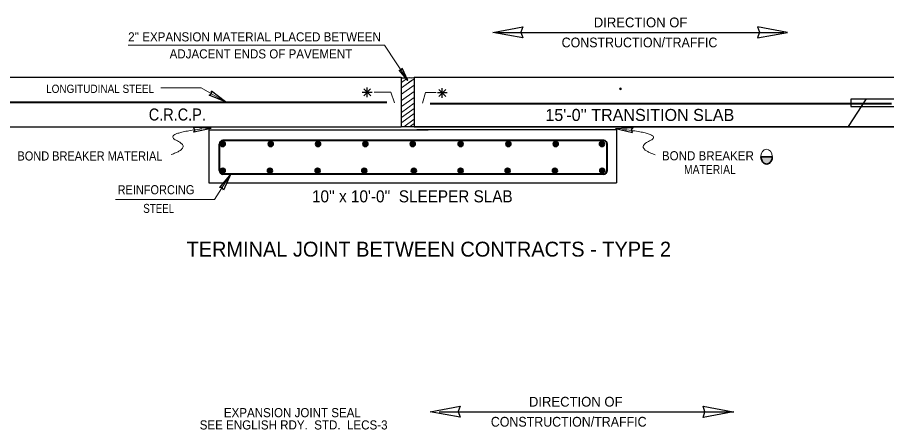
# Model space of a CAD drawing. Extents: x -105 to 266, y -441 to -168.
# Drawn here: x -40.2 to 86, y -360.9 to -301.1 of the extents above; entities that cross this region are included whole.
import ezdxf
from ezdxf.enums import TextEntityAlignment as Align

# ---------------------------------------------------------------- set-up
doc = ezdxf.new("R2010")
doc.units = 0
doc.header["$LTSCALE"] = 0.53
doc.header["$PDMODE"] = 32
doc.header["$PDSIZE"] = 0.265
doc.layers.add('1', color=7, linetype='Continuous', lineweight=13)

msp = doc.modelspace()

# ---------------------------------------------------------------- hatches: boundary and pattern name
at = {"layer": '1'}
for points in [[(-10.7434, -319.4402, 1), (-10.01, -319.4402, 1)], [(-3.783, -319.4402, 1), (-3.0496, -319.4402, 1)], [(3.0978, -319.4402, 1), (3.8312, -319.4402, 1)], [(9.9656, -319.4402, 1), (10.699, -319.4402, 1)], [(17.5695, -319.4402, 1), (16.8361, -319.4402, 1)], [(23.7839, -319.4402, 1), (24.5173, -319.4402, 1)], [(31.469, -319.4402, 1), (30.7356, -319.4402, 1)], [(38.3323, -319.4402, 1), (37.5989, -319.4402, 1)], [(44.3115, -319.4402, 1), (45.0449, -319.4402, 1)], [(67.7537, -321.2913), (69.4093, -321.2912), (69.3912, -321.4423), (69.3769, -321.5932), (69.2908, -321.8232), (69.2045, -321.9814), (69.1255, -322.0892), (69.0034, -322.197), (68.8526, -322.2833), (68.7592, -322.3264), (68.6084, -322.3408), (68.4145, -322.3264), (68.2923, -322.276), (68.1416, -322.1754), (67.9979, -322.0173), (67.883, -321.8017), (67.7968, -321.5501)], [(-10.7434, -323.3228, 1), (-10.01, -323.3228, 1)], [(-3.9032, -323.3228, 1), (-3.1698, -323.3228, 1)], [(3.0178, -323.3228, 1), (3.7512, -323.3228, 1)], [(9.8056, -323.3228, 1), (10.539, -323.3228, 1)], [(17.7295, -323.3228, 1), (16.9961, -323.3228, 1)], [(23.7839, -323.3228, 1), (24.5173, -323.3228, 1)], [(31.3489, -323.3228, 1), (30.6155, -323.3228, 1)], [(38.2124, -323.3228, 1), (37.479, -323.3228, 1)], [(44.3512, -323.3228, 1), (45.0846, -323.3228, 1)]]:
    msp.add_hatch(color=256, dxfattribs=at).paths.add_polyline_path(points)

# ---------------------------------------------------------------- linework, layer by layer
at = {"layer": '1', "lineweight": 25}
for p, q in [((29.1287, -303.238), (71.0836, -303.238)), ((16.507, -310.2033), (15.2177, -308.7404)), ((16.507, -310.2033), (15.66, -308.4468)), ((-51.0369, -309.7508), (15.5411, -309.7508)), ((15.5411, -309.7508), (15.5411, -316.9559)), ((17.4211, -309.7508), (17.4211, -316.9559)), ((17.4211, -309.7508), (88.8222, -309.7508)), ((-9.9637, -313.3208), (-12.0002, -311.7469)), ((10.0873, -312.4252), (11.0969, -311.4156)), ((10.0894, -311.4263), (11.0991, -312.436)), ((10.5872, -312.6452), (10.5872, -311.2185)), ((22.004, -311.518), (20.9929, -312.5292)), ((22.007, -312.5298), (20.9961, -311.5187)), ((21.5003, -312.743), (21.5003, -311.3162)), ((-9.9637, -313.3208), (-12.3494, -312.3546)), ((9.8818, -311.9247), (11.3084, -311.9247)), ((22.2057, -312.0223), (20.779, -312.0223)), ((83.0302, -312.8753), (80.4522, -316.913)), ((-51.0369, -316.9559), (15.5411, -316.9559)), ((-12.0712, -317.1783), (-14.6418, -317.0426)), ((-12.0712, -317.1783), (-14.583, -317.7408)), ((-12.4026, -317.3602), (-12.4026, -325.0637)), ((-12.4026, -317.3602), (19.4711, -317.3602)), ((17.3812, -316.9302), (15.5411, -316.9302)), ((46.7908, -317.3602), (17.8084, -317.3602)), ((46.6301, -317.1993), (49.2005, -317.0633)), ((46.6301, -317.1993), (49.1418, -317.7618)), ((46.7908, -317.3602), (46.7908, -325.0637)), ((-9.1885, -323.7889), (-10.8703, -325.7377)), ((-9.1885, -323.7889), (-10.2822, -326.1189)), ((-12.4026, -325.0637), (-10.3042, -325.0637)), ((-9.7583, -325.0637), (46.7908, -325.0637)), ((21.041, -358.2932), (63.8488, -358.2932))]:
    msp.add_line(p, q, dxfattribs=at)
at = {"layer": '1'}
for p, q in [((16.5074, -309.8134), (15.5777, -310.4856)), ((17.3951, -309.9613), (15.5777, -311.2757)), ((17.1097, -310.1675), (16.6112, -310.5281)), ((17.4052, -310.8814), (15.5932, -312.1918)), ((11.598, -311.9081), (14.0047, -311.9081)), ((14.0047, -311.9081), (14.5536, -313.4714)), ((17.4024, -312.689), (15.5777, -314.0087)), ((17.4129, -311.7918), (15.5932, -313.108)), ((19.043, -311.9653), (18.6207, -313.5288)), ((19.043, -311.9653), (20.6219, -311.9653)), ((17.4211, -313.5143), (15.5777, -314.8472)), ((17.4211, -314.2708), (15.5932, -315.5927)), ((17.4211, -315.0273), (15.6087, -316.3383)), ((17.4211, -315.8283), (15.8978, -316.9302)), ((17.4211, -316.4436), (16.7484, -316.9302))]:
    msp.add_line(p, q, dxfattribs=at)
at = {"layer": '1', "lineweight": 40}
for p, q in [((13.4657, -313.4185), (-51.0979, -313.4185)), ((19.7511, -313.5428), (86.7479, -313.5428)), ((15.2924, -318.9512), (-10.3577, -318.9512)), ((44.9492, -318.9512), (14.7112, -318.9512)), ((-10.8577, -323.2961), (-10.8577, -319.4512)), ((45.4492, -323.2961), (45.4492, -319.4512)), ((44.9492, -323.7961), (-10.3577, -323.7961))]:
    msp.add_line(p, q, dxfattribs=at)
at = {"layer": '1', "lineweight": 35}
msp.add_line((88.8222, -316.9559), (17.4211, -316.9559), dxfattribs=at)
at = {"layer": '1', "lineweight": 25}
for points in [[(33.1765, -302.4188), (32.9031, -303.2256), (33.1719, -304.0389), (28.8294, -303.2437)], [(67.2624, -302.4188), (67.5359, -303.2256), (67.2668, -304.0389), (71.6095, -303.2437)], [(80.8083, -313.9933), (97.7045, -313.9933), (97.7045, -312.9373), (80.8083, -312.9373)], [(24.0874, -357.4741), (23.8139, -358.2808), (24.0829, -359.0942), (19.7403, -358.2988)], [(59.3669, -359.1122), (59.6403, -358.3054), (59.3714, -357.4923), (63.7139, -358.2875)]]:
    msp.add_lwpolyline(points, close=True, dxfattribs=at)
at = {"layer": '1'}
for points in [[(-24.1179, -305.08), (13.1065, -305.08), (16.5063, -310.2041)], [(-19.3687, -311.2781), (-13.5222, -311.2781), (-9.9641, -313.3222)], [(-25.9401, -327.5141), (-11.6032, -327.5141), (-9.1872, -323.7894)]]:
    msp.add_lwpolyline(points, dxfattribs=at)
at = {"layer": '1', "lineweight": 25}
for points in [[(15.2177, -308.7404), (15.5238, -308.7166), (15.66, -308.4468)], [(15.5363, -309.8441), (15.7964, -309.8242), (16.2962, -309.8441), (16.6662, -309.7941), (17.0762, -309.8242), (17.3961, -309.8043)], [(-12.3494, -312.3546), (-12.002, -312.1457), (-12.0002, -311.7469)], [(-14.583, -317.7408), (-14.416, -317.3716), (-14.6418, -317.0426)], [(49.1418, -317.7618), (48.9748, -317.3925), (49.2005, -317.0633)], [(-10.2822, -326.1189), (-10.4721, -325.761), (-10.8703, -325.7377)]]:
    msp.add_lwpolyline(points, dxfattribs=at)
at = {"layer": '1', "lineweight": 35}
msp.add_lwpolyline([(67.7537, -321.2913), (69.4093, -321.2912), (69.3912, -321.4423), (69.3769, -321.5932), (69.2908, -321.8232), (69.2045, -321.9814), (69.1255, -322.0892), (69.0034, -322.197), (68.8526, -322.2833), (68.7592, -322.3264), (68.6084, -322.3408), (68.4145, -322.3264), (68.2923, -322.276), (68.1416, -322.1754), (67.9979, -322.0173), (67.883, -321.8017), (67.7968, -321.5501)], close=True, dxfattribs=at)
at = {"layer": '1'}
msp.add_lwpolyline([(67.7654, -321.2908), (69.3877, -321.2908), (69.3928, -321.3725), (69.3828, -321.4846), (69.352, -321.643), (69.306, -321.7806), (69.2398, -321.9183), (69.1736, -322.0152), (69.0867, -322.1225), (69.0052, -322.1991), (68.898, -322.2652), (68.8114, -322.301), (68.7142, -322.3317), (68.6125, -322.3418), (68.4847, -322.3418), (68.3981, -322.3114), (68.3164, -322.2808), (68.2244, -322.2297), (68.1483, -322.1683), (68.0817, -322.1123), (68.0204, -322.0358), (67.9592, -321.9541), (67.9033, -321.8521), (67.8572, -321.7449), (67.8165, -321.6377), (67.7959, -321.536), (67.7758, -321.4392), (67.7706, -321.3521)], close=True, dxfattribs=at)
at = {"layer": '1', "lineweight": 25}
msp.add_circle((10.5972, -311.931), 0.0045, dxfattribs=at)
at = {"layer": '1', "lineweight": 35}
for centre in [(-10.3767, -319.4402), (-3.4163, -319.4402), (3.4645, -319.4402), (10.3323, -319.4402), (17.2028, -319.4402), (24.1506, -319.4402), (31.1023, -319.4402), (37.9656, -319.4402), (44.6782, -319.4402), (-10.3767, -323.3228), (-3.5365, -323.3228), (3.3845, -323.3228), (10.1723, -323.3228), (17.3628, -323.3228), (24.1506, -323.3228), (30.9822, -323.3228), (37.8457, -323.3228), (44.7179, -323.3228)]:
    msp.add_circle(centre, 0.3667, dxfattribs=at)
at = {"layer": '1', "lineweight": 40}
for centre, start, end in [((-10.3577, -319.4512), 90, 180), ((44.9492, -319.4512), 0, 90), ((-10.3577, -323.2961), 180, 270), ((44.9492, -323.2961), 270, 0)]:
    msp.add_arc(centre, 0.5, start, end, dxfattribs=at)
at = {"layer": '1'}
msp.add_ellipse((68.58, -321.2715), major_axis=(-0.0311, 1.0874), ratio=0.762969, dxfattribs=at)
for points in [[(-17.8604, -320.953), (-14.8738, -319.9575), (-19.2246, -317.9298), (-13.4133, -317.2513)], [(52.4022, -320.9927), (49.4158, -319.9972), (53.7664, -317.9693), (47.689, -317.3231)]]:
    msp.add_open_spline(points, degree=2, dxfattribs=at)
for p in [(47.3629, -311.4362), (-10.4118, -319.4311), (-10.4118, -319.4469), (-10.4044, -319.4157), (-10.4038, -319.4616), (-10.3573, -319.4127), (-10.355, -319.4611), (-10.3476, -319.4279), (-10.3466, -319.4456), (-10.3699, -319.4703)]:
    msp.add_point(p, dxfattribs=at)

# ---------------------------------------------------------------- texts
for s, height, p in [('DIRECTION OF', 1.418, (43.4964, -302.4984)), ("15'-0'' TRANSITION SLAB", 1.747, (36.4639, -316.0933)), ('TERMINAL JOINT BETWEEN CONTRACTS - TYPE 2', 2.167, (-15.6437, -335.7838)), ('DIRECTION OF', 1.418, (34.0797, -357.5534))]:
    msp.add_text(s, height=height, dxfattribs=at).set_placement(p)
for s, height, width, p in [("2'' EXPANSION MATERIAL PLACED BETWEEN", 1.323, 0.95, (-24.1118, -304.5448)), ('CONSTRUCTION/TRAFFIC', 1.418, 0.95, (38.8288, -305.4067)), ('ADJACENT ENDS OF PAVEMENT', 1.323, 0.95, (-18.098, -307.0166)), ('LONGITUDINAL STEEL', 1.203, 0.9, (-36.033, -312.0235)), ('C.R.C.P.', 1.747, 0.9, (-21.1255, -316.0301)), ('BOND BREAKER MATERIAL', 1.323, 0.9, (-40.1871, -321.8328)), ('BOND BREAKER', 1.323, 0.95, (53.3867, -321.8059)), ('MATERIAL', 1.323, 0.85, (56.5955, -323.7965)), ('REINFORCING', 1.323, 0.9, (-25.6482, -326.736)), ("10'' x 10'-0''  SLEEPER SLAB", 1.747, 0.95, (2.5792, -327.9074)), ('STEEL', 1.323, 0.8, (-21.9221, -329.4504)), ('CONSTRUCTION/TRAFFIC', 1.418, 0.95, (28.5471, -360.4618))]:
    msp.add_text(s, height=height, dxfattribs=dict(at, width=width)).set_placement(p)
at = {"layer": '1', "width": 0.95}
for s, p in [('EXPANSION JOINT SEAL', (-0.2733, -359.0899)), ('SEE ENGLISH RDY.  STD.  LECS-3', (-0.0872, -360.8728))]:
    msp.add_text(s, height=1.323, dxfattribs=at).set_placement(p, align=Align.CENTER)

doc.saveas('drawing.dxf')
